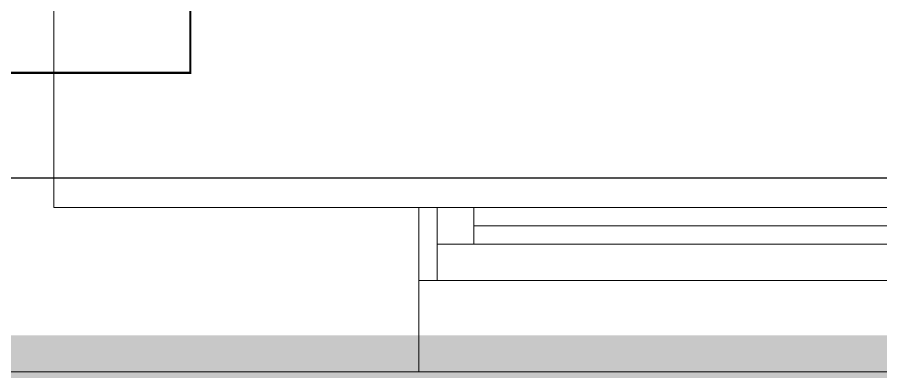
# Model space of a CAD drawing. Header units: metres. Extents: x 75097 to 220695, y -1557923 to -1361206.
# Drawn here: x 190548 to 191731, y -1469903 to -1469417 of the extents above; entities that cross this region are included whole.
import ezdxf

# ---------------------------------------------------------------- set-up
doc = ezdxf.new("R2010")
doc.units = ezdxf.units.M
doc.linetypes.add('DASHED2', pattern=[0.375, 0.25, -0.125])
doc.layers.get('0').update_dxf_attribs({"lineweight": 0})
for name, color, linetype, lineweight in [('A-100 - Copy$0$Aluminum', 8, 'Continuous', 0), ('A-100 - Copy$0$Proj', 8, 'Continuous', 0), ('A-100 - Copy$0$Walls', 8, 'Continuous', 0)]:
    doc.layers.add(name, color=color, linetype=linetype, lineweight=lineweight)
doc.layers.add('A-100 - Copy$0$axes', color=8, linetype='Continuous')
doc.layers.add('E-POWR', color=7, linetype='Continuous', lineweight=9, true_color=0x4e7e3e)

# ---------------------------------------------------------------- blocks, each defined once
blk = doc.blocks.new('A-100 - Copy')
at = {"layer": 'A-100 - Copy$0$Aluminum'}
for p, q in [((192598.3, -1469677.7, 0), (191098.3, -1469677.7, 0)), ((191123.3, -1469777.7, 0), (191123.3, -1469677.7, 0)), ((191173.3, -1469727.7, 0), (191173.3, -1469677.7, 0)), ((191173.3, -1469702.7, 0), (192523.3, -1469702.7, 0)), ((192573.3, -1469727.7, 0), (191123.3, -1469727.7, 0)), ((192598.3, -1469777.7, 0), (191098.3, -1469777.7, 0))]:
    blk.add_line(p, q, dxfattribs=at)
at = {"layer": 'A-100 - Copy$0$axes'}
blk.add_line((215795, -1469637.7, 2.4), (83877.8, -1469637.7, 2.4), dxfattribs=at)
at = {"layer": 'A-100 - Copy$0$Proj'}
blk.add_line((191098.3, -1469902.7, 0), (192598.3, -1469902.7, 0), dxfattribs=at)
at = {"layer": 'A-100 - Copy$0$Walls'}
for p, q in [((190598.3, -1464852.7, 0), (190598.3, -1469677.7, 0)), ((190598.3, -1469677.7, 0), (191098.3, -1469677.7, 0)), ((191098.3, -1469677.7, 0), (191098.3, -1469902.7, 0)), ((188988.3, -1469902.7, 0), (191098.3, -1469902.7, 0))]:
    blk.add_line(p, q, dxfattribs=at)

msp = doc.modelspace()

# ---------------------------------------------------------------- linework, layer by layer
at = {"layer": 'E-POWR', "color": 240, "linetype": 'DASHED2', "ltscale": 500, "true_color": 0xf10e52, "const_width": 100, "elevation": 0}
msp.add_lwpolyline([(159393.3, -1448612.7), (159393.3, -1454972.7), (147820.4, -1454991.2), (147948, -1460991.2), (148420.5, -1460972.7), (148420.5, -1466760.4), (151756.7, -1466760.4), (151498.3, -1475532.7), (159048.3, -1475532.7), (159048.3, -1476893.7), (174041.3, -1476822.7), (174041.3, -1469902.7), (209947.3, -1469902.7), (209947.3, -1454972.7), (173995.3, -1454972.7), (173978.3, -1451323.8), (179573.3, -1451323.8), (179573.3, -1448020.8), (173978.3, -1448045.7)], dxfattribs=at)
at = {"layer": 'E-POWR', "const_width": 3}
msp.add_lwpolyline([(191940.2, -1465037.2), (188372.9, -1465037.2), (188372.9, -1467008.5), (190785.1, -1467008.5), (190785.1, -1469493.1), (188372.9, -1469493.1), (188372.9, -1468415.5), (187909.7, -1468415.5), (187909.7, -1469453.1), (183488, -1469453.1), (178353.8, -1469453.1)], dxfattribs=at)

# ---------------------------------------------------------------- next in the draw order: block references
msp.add_blockref('A-100 - Copy', (0, 0))

doc.saveas('drawing.dxf')
